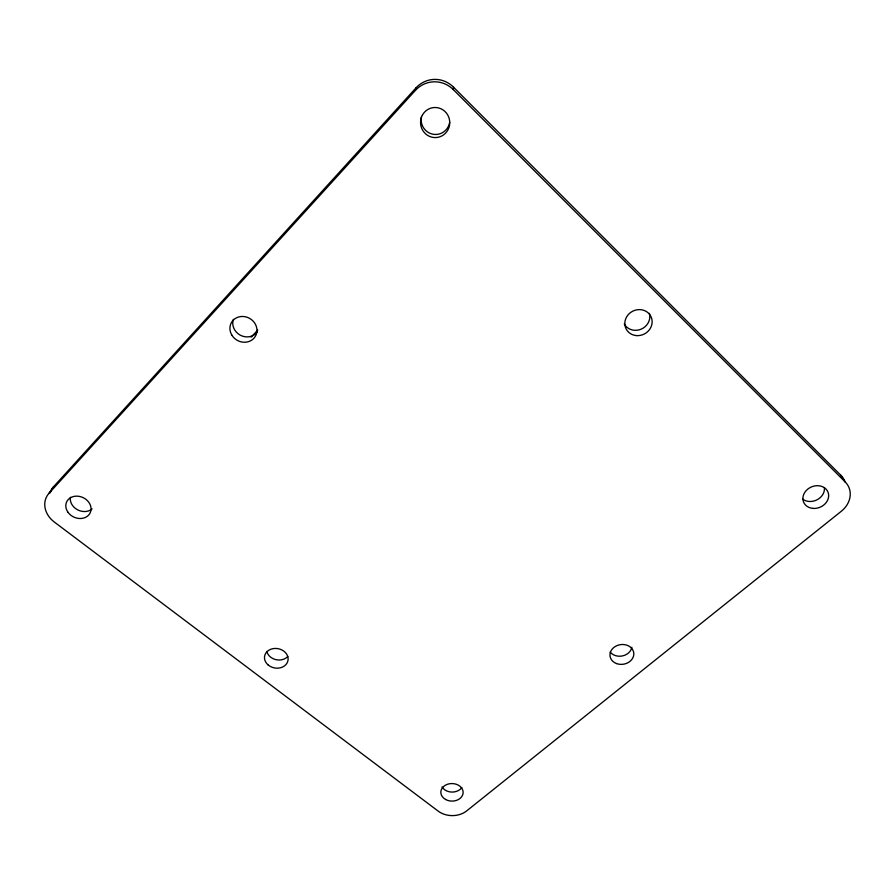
<?xml version="1.0" encoding="UTF-8"?>
<svg xmlns="http://www.w3.org/2000/svg" width="895" height="895" viewBox="0 0 895 895"><rect width="100%" height="100%" fill="white"/><g stroke="black" fill="none" stroke-linecap="round" stroke-linejoin="round"><path stroke-width="1.34" d="M845.26 482.013L453.329 89.623L453.452 87.106A27.275 26.324 85.4 0 0 415.985 87.9L53.722 486.544L49.012 493.302A23.639 19.578 24.7 0 0 54.349 522.053L438.226 811.15A20.227 15.853 1 0 0 466.675 810.904L841.255 511.302A24.031 20.048 -23 0 0 845.26 482.013L840.841 475.29L453.452 87.106M49.012 493.302L415.358 90.429L415.985 87.9M251.115 337.18L257.771 330.054M415.358 90.429A27.611 26.671 85.2 0 1 453.329 89.623M840.841 475.29A23.751 19.88 -23.2 0 1 844.846 481.644M50.131 492.921A23.371 19.41 24.9 0 1 53.722 486.544M92.129 508.886A12.832 10.695 24.6 0 1 77.485 509.77A12.832 10.695 24.6 0 1 70.425 497.307M257.089 332.179A13.638 12.474 29.8 0 1 240.196 335.133A13.638 12.474 29.8 0 1 233.371 319.325M449.682 122.447A14.868 14.409 84.8 0 1 432.923 134.228A14.868 14.409 84.8 0 1 421.321 116.943M649.39 313.373A13.716 12.664 -27.3 0 1 641.088 329.192A13.716 12.664 -27.3 0 1 624.262 323.945M824.418 487.786A13.045 10.941 -22.9 0 1 817.045 499.813A13.045 10.941 -22.9 0 1 802.558 499.018M631.859 647.286A11.859 9.834 -8.5 0 1 622.607 655.901A11.859 9.834 -8.5 0 1 610.189 652.086M461.831 787.533A11.053 8.726 1 0 1 451.762 792.075A11.053 8.726 1 0 1 442.052 786.94M287.843 656.438A11.769 9.733 10.7 0 1 275.817 659.649A11.769 9.733 10.7 0 1 266.799 651.415M67.975 512.264A12.989 10.785 24.4 0 0 89.802 513.573A12.989 10.785 24.4 0 0 77.518 496.166A12.989 10.785 24.4 0 0 67.975 512.264M231.805 335.066A13.805 12.608 29.4 0 0 255.232 336.52A13.805 12.608 29.4 0 0 243.261 316.483A13.805 12.608 29.4 0 0 231.805 335.066M422.317 115.287A15.047 14.6 84.4 0 0 435.529 137.584A15.047 14.6 84.4 0 0 447.612 114.773A15.047 14.6 84.4 0 0 422.317 115.287M636.211 335.58A13.884 12.798 -26.9 0 0 651.291 317.289A13.884 12.798 -26.9 0 0 627.954 314.995A13.884 12.798 -26.9 0 0 636.211 335.58M812.828 508.394A13.19 11.042 -22.7 0 0 828.121 492.429A13.19 11.042 -22.7 0 0 806.373 490.393A13.19 11.042 -22.7 0 0 812.828 508.394M616.51 663.564A11.982 9.912 -8.4 0 0 633.805 653.328A11.982 9.912 -8.4 0 0 615.324 646.436A11.982 9.912 -8.4 0 0 616.51 663.564M445.576 799.481A11.165 8.782 1 0 0 463.095 793.183A11.165 8.782 1 0 0 447.265 784.344A11.165 8.782 1 0 0 445.576 799.481M268.22 665.03A11.892 9.8 10.6 0 0 287.821 661.215A11.892 9.8 10.6 0 0 272.874 648.674A11.892 9.8 10.6 0 0 268.22 665.03"/></g></svg>
